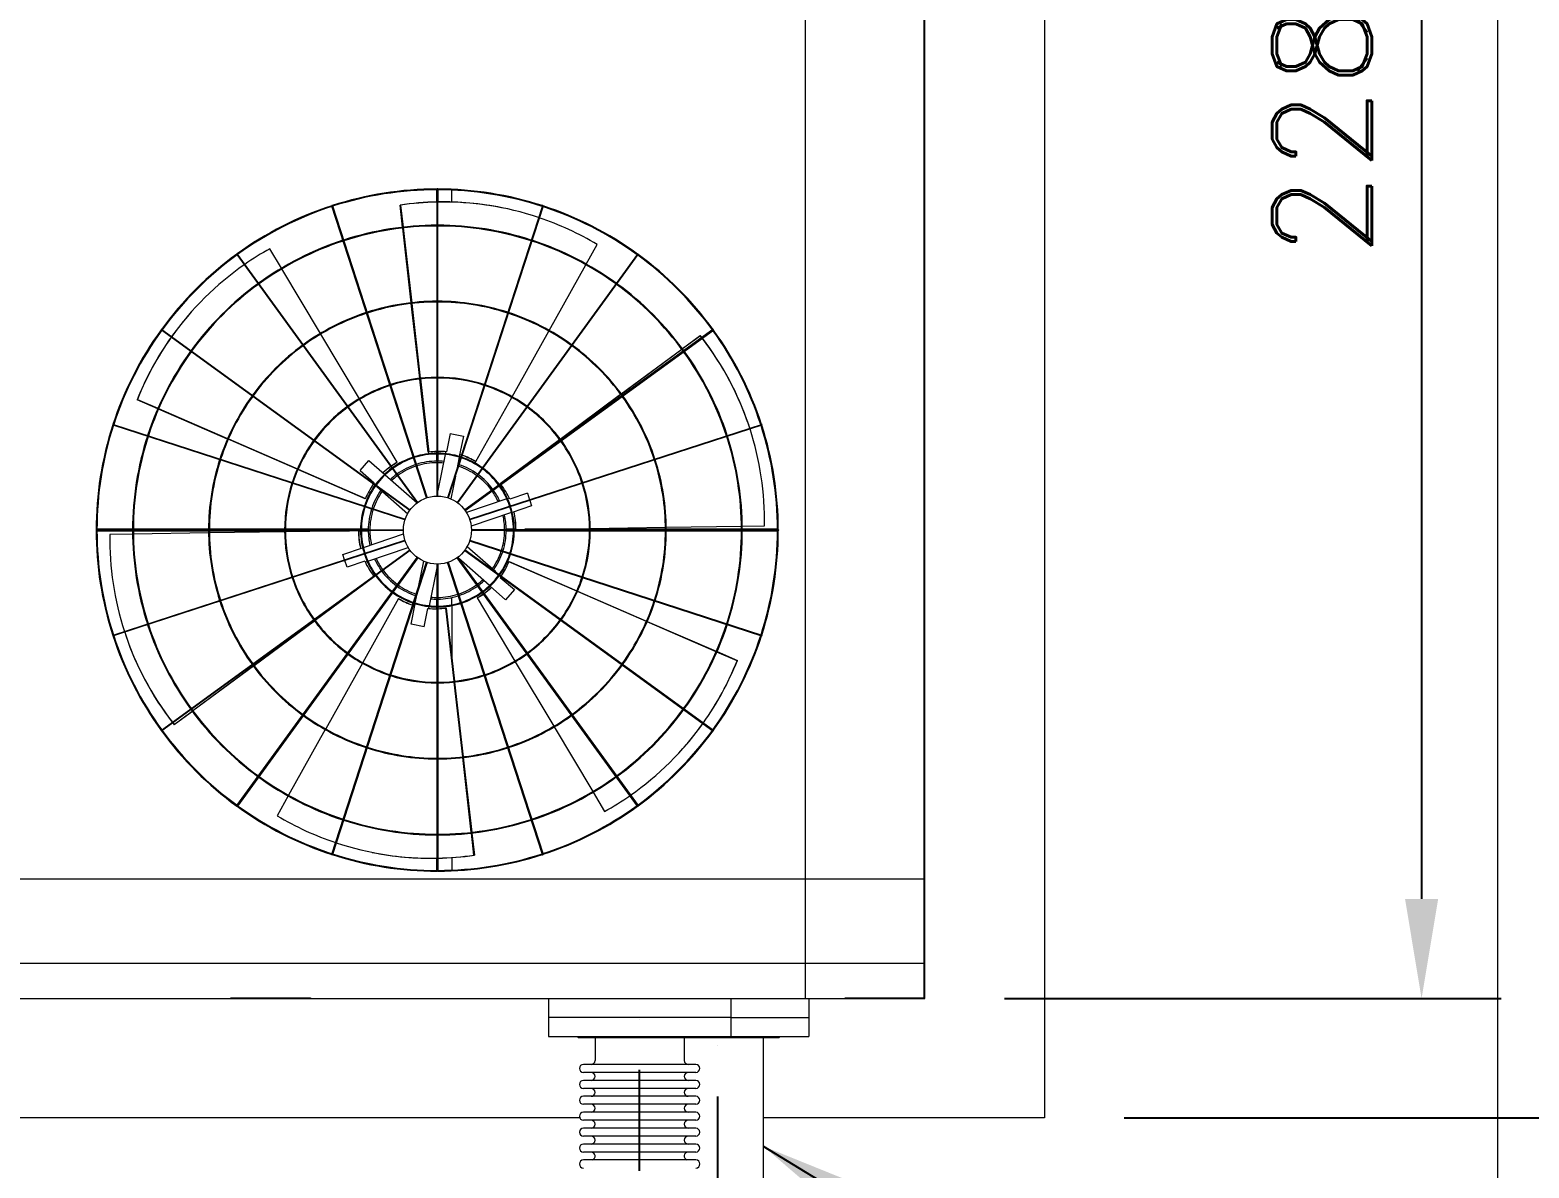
# Model space of a CAD drawing. Header units: millimetres. Extents: x -312439 to 477422, y -331570 to 212570.
# Drawn here: x 350536 to 352418, y 205573 to 207002 of the extents above; entities that cross this region are included whole.
import ezdxf

# ---------------------------------------------------------------- set-up
doc = ezdxf.new("R2010")
doc.units = ezdxf.units.MM
doc.linetypes.add('DASHDOT', pattern=[25.4, 12.7, -6.35, 0, -6.35])
doc.layers.add("MS-110TR'S", color=3, linetype='Continuous', lineweight=5)
doc.layers.add('TEXTO FORMATO', color=4, linetype='Continuous')
doc.styles.add('ROMAND', font='ROMAND.SHX')
doc.dimstyles.new('1-50 (MILIMETRO)', dxfattribs={"dimscale": 0, "dimtxt": 125, "dimasz": 125, "dimexe": 100, "dimexo": 100, "dimgap": 50, "dimtad": 0, "dimdec": 0, "dimzin": 0, "dimdsep": 46, "dimtxsty": 'ROMAND', "dimcen": -390, "dimclrd": 1, "dimclre": 1, "dimclrt": 3, "dimadec": 0, "dimazin": 0, "dimtfac": 1, "dimtdec": 0, "dimtix": 1, "dimtmove": 2, "dimatfit": 2, "dimfxl": 1, "dimtvp": 1, "dimtolj": 1, "dimtzin": 0, "dimarcsym": 0})

# ---------------------------------------------------------------- blocks, each defined once
blk = doc.blocks.new('*D9')
at = {"color": 1, "lineweight": -2, "transparency": 16777216}
for p, q in [((351909.8, 208222.2), (353135.2, 208222.2)), ((353035.2, 208097.2), (353035.2, 205761.2)), ((351909.8, 205636.2), (353135.2, 205636.2))]:
    blk.add_line(p, q, dxfattribs=at)
at = {"color": 1, "transparency": 16777216}
for points in [[(353014.4, 208097.2), (353056, 208097.2), (353035.2, 208222.2)], [(353014.4, 205761.2), (353056, 205761.2), (353035.2, 205636.2)]]:
    blk.add_solid(points, dxfattribs=at)
at = {"layer": 'Defpoints', "color": 0, "transparency": 16777216}
for p in [(351809.8, 208222.2), (351809.8, 205636.2), (353035.2, 205636.2)]:
    blk.add_point(p, dxfattribs=at)
at = {"color": 3, "transparency": 16777216, "insert": (352910.2, 206929.2), "char_height": 125, "attachment_point": 5, "rotation": 90, "style": 'ROMAND'}
blk.add_mtext('\\A1;2586', dxfattribs=at)
blk = doc.blocks.new('*D10')
at = {"color": 1, "lineweight": -2, "transparency": 16777216}
for p, q in [((351759.8, 208072.2), (352383.3, 208072.2)), ((352283.3, 207947.2), (352283.3, 205911.2)), ((351759.8, 205786.2), (352383.3, 205786.2))]:
    blk.add_line(p, q, dxfattribs=at)
at = {"color": 1, "transparency": 16777216}
for points in [[(352262.5, 207947.2), (352304.1, 207947.2), (352283.3, 208072.2)], [(352262.5, 205911.2), (352304.1, 205911.2), (352283.3, 205786.2)]]:
    blk.add_solid(points, dxfattribs=at)
at = {"layer": 'Defpoints', "color": 0, "transparency": 16777216}
for p in [(351659.8, 208072.2), (351659.8, 205786.2), (352283.3, 205786.2)]:
    blk.add_point(p, dxfattribs=at)
at = {"color": 3, "transparency": 16777216, "insert": (352158.3, 206929.2), "char_height": 125, "attachment_point": 5, "rotation": 90, "style": 'ROMAND'}
blk.add_mtext('\\A1;2286', dxfattribs=at)

msp = doc.modelspace()

# ---------------------------------------------------------------- linework, layer by layer
at = {"color": 1, "linetype": 'Continuous', "lineweight": 0}
msp.add_line((352378.512, 209494.437, 0), (352378.512, 200628.55, 0), dxfattribs=at)
at = {"color": 7, "linetype": 'Continuous', "lineweight": 0}
for p, q in [((351809.752, 208222.197, 0), (351809.752, 205636.197, 0)), ((351226.744, 205636.197, 0), (346755.533, 205636.197, 0)), ((351809.752, 205636.197, 0), (351456.902, 205636.197, 0))]:
    msp.add_line(p, q, dxfattribs=at)
at = {"color": 6, "linetype": 'DASHDOT', "ltscale": 10}
for p, q in [((351301.752, 205315.547, 0), (351301.752, 205786.197, 0)), ((351399.752, 205536.197, 0), (351399.752, 205738.597, 0))]:
    msp.add_line(p, q, dxfattribs=at)
at = {"color": 5, "linetype": 'Continuous', "lineweight": 0}
for p, q in [((351456.902, 205736.689, 0), (351456.902, 205460.797, 0)), ((351372.258, 205693.374, 0), (351231.245, 205693.374, 0)), ((351372.258, 205683.374, 0), (351231.245, 205683.374, 0)), ((351372.258, 205673.374, 0), (351231.245, 205673.374, 0)), ((351372.258, 205663.374, 0), (351231.245, 205663.374, 0)), ((351372.258, 205653.374, 0), (351231.245, 205653.374, 0)), ((351372.258, 205643.374, 0), (351231.245, 205643.374, 0)), ((351372.258, 205633.374, 0), (351231.245, 205633.374, 0)), ((351372.258, 205623.374, 0), (351231.245, 205623.374, 0)), ((351372.258, 205613.374, 0), (351231.245, 205613.374, 0)), ((351372.258, 205603.374, 0), (351231.245, 205603.374, 0)), ((351372.258, 205593.374, 0), (351231.245, 205593.374, 0)), ((351372.258, 205583.613, 0), (351231.245, 205583.613, 0))]:
    msp.add_line(p, q, dxfattribs=at)
for centre, radius, start, end in [((351231.245, 205698.374, 0), 5, 90, 270), ((351240.752, 205688.374, 0), 5, 270, 90), ((351362.752, 205688.374, 0), 5, 90, 270), ((351372.258, 205698.374, 0), 5, 270, 90), ((351231.245, 205678.374, 0), 5, 90, 270), ((351240.752, 205668.374, 0), 5, 270, 90), ((351362.752, 205668.374, 0), 5, 90, 270), ((351372.258, 205678.374, 0), 5, 270, 90), ((351231.245, 205658.374, 0), 5, 90, 270), ((351240.752, 205648.374, 0), 5, 270, 90), ((351362.752, 205648.374, 0), 5, 90, 270), ((351372.258, 205658.374, 0), 5, 270, 90), ((351231.245, 205638.374, 0), 5, 90, 270), ((351240.752, 205628.374, 0), 5, 270, 90), ((351362.752, 205628.374, 0), 5, 90, 270), ((351372.258, 205638.374, 0), 5, 270, 90), ((351231.245, 205618.374, 0), 5, 90, 270), ((351240.752, 205608.374, 0), 5, 270, 90), ((351362.752, 205608.374, 0), 5, 90, 270), ((351372.258, 205618.374, 0), 5, 270, 90), ((351231.245, 205598.374, 0), 5, 90, 270), ((351372.258, 205598.374, 0), 5, 270, 90), ((351231.245, 205578.494, 0), 5.119, 90, 270), ((351240.877, 205588.374, 0), 5.002, 287.829397, 88.562061), ((351362.626, 205588.374, 0), 5.002, 91.437939, 252.170603), ((351372.258, 205578.494, 0), 5.119, 270, 90)]:
    msp.add_arc(centre, radius, start, end, dxfattribs=at)
at = {"layer": "MS-110TR'S", "color": 3, "linetype": 'Continuous', "lineweight": 0}
for p, q in [((351509.752, 205786.197, 0), (351509.752, 208071.197, 0)), ((351658.752, 205786.197, 0), (351658.752, 208072.197, 0)), ((351659.752, 205786.197, 0), (351659.752, 208072.197, 0)), ((351046.655, 206801.274, 0), (351046.655, 206785.997, 0)), ((351047.405, 206416.773, 0), (351047.405, 206802.025, 0)), ((351048.405, 206416.773, 0), (351048.405, 206802.025, 0)), ((351048.655, 206786.035, 0), (351048.655, 206801.274, 0)), ((351066.025, 206785.926, 0), (351066.025, 206800.88, 0)), ((351034.248, 206414.531, 0), (350915.199, 206780.927, 0)), ((350916.15, 206781.236, 0), (351035.199, 206414.84, 0)), ((351000.976, 206782.212, 0), (351001.57, 206782.093, 0)), ((351004.168, 206754.308, 0), (351000.976, 206782.212, 0)), ((351001.57, 206782.093, 0), (351004.741, 206754.373, 0)), ((351179.661, 206781.236, 0), (351060.611, 206414.84, 0)), ((351180.612, 206780.927, 0), (351061.562, 206414.531, 0)), ((351129.307, 206778.662, 0), (351128.713, 206778.781, 0)), ((351015.009, 206659.529, 0), (351004.281, 206753.314, 0)), ((351004.854, 206753.38, 0), (351015.582, 206659.595, 0)), ((350852.139, 206702.954, 0), (350837.602, 206727.319, 0)), ((351234.8, 206708.076, 0), (351248.51, 206732.629, 0)), ((350795.983, 206720.008, 0), (351022.428, 206408.333, 0)), ((351023.237, 206408.92, 0), (350796.792, 206720.596, 0)), ((351299.019, 206720.596, 0), (351072.573, 206408.92, 0)), ((351073.382, 206408.333, 0), (351299.828, 206720.008, 0)), ((351188.29, 206624.785, 0), (351234.312, 206707.203, 0)), ((350901.016, 206621.03, 0), (350852.651, 206702.095, 0)), ((351025.85, 206564.751, 0), (351015.122, 206658.536, 0)), ((351015.695, 206658.601, 0), (351026.423, 206564.816, 0)), ((350738.135, 206647.102, 0), (350737.735, 206646.647, 0)), ((351013.102, 206398.785, 0), (350701.427, 206625.231, 0)), ((350702.015, 206626.04, 0), (351013.69, 206399.594, 0)), ((350949.893, 206539.105, 0), (350901.528, 206620.171, 0)), ((351393.796, 206626.04, 0), (351082.121, 206399.594, 0)), ((351082.709, 206398.785, 0), (351394.384, 206625.231, 0)), ((351141.78, 206541.494, 0), (351187.802, 206623.912, 0)), ((351355.351, 206602.011, 0), (351377.736, 206618.59, 0)), ((351377.93, 206618.016, 0), (351355.694, 206601.547, 0)), ((351377.736, 206618.59, 0), (351377.93, 206618.016, 0)), ((351278.691, 206545.233, 0), (351354.547, 206601.415, 0)), ((351354.89, 206600.952, 0), (351279.034, 206544.769, 0)), ((351036.454, 206472.045, 0), (351025.964, 206563.757, 0)), ((351026.537, 206563.823, 0), (351037.048, 206471.926, 0)), ((350670.895, 206537.739, 0), (350671.295, 206538.194, 0)), ((350696.841, 206526.471, 0), (350670.895, 206537.739, 0)), ((350671.295, 206538.194, 0), (350697.071, 206527, 0)), ((350997.554, 206459.218, 0), (350950.405, 206538.247, 0)), ((351096.305, 206460.056, 0), (351141.292, 206540.621, 0)), ((351202.03, 206488.454, 0), (351277.887, 206544.637, 0)), ((351278.23, 206544.174, 0), (351202.373, 206487.991, 0)), ((350784.342, 206488.47, 0), (350697.758, 206526.073, 0)), ((350697.988, 206526.602, 0), (350784.572, 206488.999, 0)), ((351007.183, 206386.823, 0), (350640.786, 206505.872, 0)), ((350641.095, 206506.823, 0), (351007.492, 206387.774, 0)), ((351088.319, 206387.774, 0), (351454.715, 206506.823, 0)), ((351455.024, 206505.872, 0), (351088.628, 206386.823, 0)), ((351438.828, 206505.677, 0), (351438.634, 206506.252, 0)), ((350871.843, 206450.47, 0), (350785.259, 206488.072, 0)), ((350785.489, 206488.601, 0), (350872.074, 206450.999, 0)), ((351063.998, 206495.321, 0), (351059.399, 206472.366, 0)), ((351063.998, 206495.321, 0), (351080.477, 206492.02, 0)), ((351080.477, 206492.02, 0), (351075.391, 206466.629, 0)), ((351126.863, 206432.782, 0), (351201.227, 206487.859, 0)), ((351201.57, 206487.396, 0), (351129.492, 206434.011, 0)), ((350950.861, 206448.872, 0), (350961.959, 206461.493, 0)), ((350961.959, 206461.493, 0), (350981.589, 206444.231, 0)), ((351036.454, 206472.045, 0), (351037.048, 206471.926, 0)), ((351046.655, 206472.794, 0), (351046.655, 206470.617, 0)), ((351046.655, 206469.617, 0), (351046.655, 206460.69, 0)), ((351046.655, 206460.69, 0), (351047.405, 206460.69, 0)), ((351057.485, 206469.144, 0), (351048.405, 206423.814, 0)), ((351048.405, 206460.69, 0), (351048.655, 206460.69, 0)), ((351048.655, 206470.623, 0), (351048.655, 206472.846, 0)), ((351048.655, 206460.69, 0), (351048.655, 206469.623, 0)), ((351058.155, 206472.487, 0), (351057.683, 206470.129, 0)), ((351075.194, 206465.644, 0), (351072.099, 206450.197, 0)), ((351095.711, 206460.175, 0), (351096.305, 206460.056, 0)), ((350957.247, 206413.38, 0), (350872.761, 206450.072, 0)), ((350872.991, 206450.6, 0), (350957.647, 206413.835, 0)), ((350950.861, 206448.872, 0), (350968.442, 206433.412, 0)), ((350982.343, 206443.568, 0), (351022.42, 206408.326, 0)), ((350997.154, 206458.763, 0), (350997.554, 206459.218, 0)), ((351070.409, 206441.759, 0), (351064.714, 206413.325, 0)), ((350971.861, 206428.748, 0), (351010.554, 206394.724, 0)), ((351126.863, 206432.782, 0), (351127.047, 206432.235, 0)), ((350957.247, 206413.38, 0), (350957.647, 206413.835, 0)), ((351047.405, 206418.822, 0), (351046.994, 206416.766, 0)), ((351135.059, 206413.183, 0), (351084.472, 206396.087, 0)), ((351138.096, 206414.209, 0), (351136.011, 206413.504, 0)), ((351160.792, 206420.566, 0), (351138.613, 206413.071, 0)), ((351166.173, 206404.644, 0), (351141.804, 206396.409, 0)), ((351160.792, 206420.566, 0), (351163.607, 206412.237, 0)), ((351163.928, 206411.289, 0), (351166.173, 206404.644, 0)), ((351140.853, 206396.087, 0), (351090.284, 206378.997, 0)), ((350619.998, 206374.617, 0), (351005.249, 206374.617, 0)), ((351005.249, 206373.617, 0), (350619.998, 206373.617, 0)), ((350665.208, 206375.117, 0), (350620.499, 206375.117, 0)), ((350620.499, 206373.117, 0), (350665.208, 206373.117, 0)), ((350665.238, 206369.215, 0), (350636.747, 206368.807, 0)), ((350760.605, 206375.117, 0), (350666.208, 206375.117, 0)), ((350666.208, 206373.117, 0), (350760.605, 206373.117, 0)), ((350760.625, 206370.582, 0), (350666.238, 206369.229, 0)), ((350856.003, 206375.117, 0), (350761.605, 206375.117, 0)), ((350761.605, 206373.117, 0), (350856.003, 206373.117, 0)), ((350856.013, 206371.948, 0), (350761.625, 206370.596, 0)), ((350951.402, 206375.117, 0), (350857.003, 206375.117, 0)), ((350857.003, 206373.117, 0), (350937.597, 206373.117, 0)), ((350948.905, 206373.279, 0), (350857.012, 206371.963, 0)), ((350949.099, 206372.705, 0), (350948.905, 206373.279, 0)), ((350948.96, 206373.117, 0), (350951.402, 206373.117, 0)), ((350961.083, 206375.117, 0), (350952.402, 206375.117, 0)), ((350952.402, 206373.117, 0), (350961.083, 206373.117, 0)), ((350954.921, 206352.304, 0), (351005.508, 206369.4, 0)), ((350961.083, 206374.617, 0), (350961.083, 206375.117, 0)), ((350961.083, 206373.117, 0), (350961.083, 206373.617, 0)), ((351475.813, 206374.617, 0), (351090.561, 206374.617, 0)), ((351475.813, 206373.617, 0), (351090.561, 206373.617, 0)), ((351143.409, 206375.117, 0), (351134.228, 206375.117, 0)), ((351134.228, 206375.117, 0), (351134.228, 206374.617, 0)), ((351134.228, 206373.617, 0), (351134.228, 206373.117, 0)), ((351134.228, 206373.117, 0), (351143.409, 206373.117, 0)), ((351146.351, 206375.117, 0), (351144.409, 206375.117, 0)), ((351144.409, 206373.117, 0), (351238.808, 206373.117, 0)), ((351146.212, 206375.529, 0), (351146.406, 206374.955, 0)), ((351146.406, 206374.955, 0), (351238.798, 206376.279, 0)), ((351238.808, 206375.117, 0), (351157.713, 206375.117, 0)), ((351239.798, 206376.293, 0), (351334.185, 206377.646, 0)), ((351334.205, 206375.117, 0), (351239.808, 206375.117, 0)), ((351239.808, 206373.117, 0), (351334.205, 206373.117, 0)), ((351335.185, 206377.66, 0), (351429.572, 206379.012, 0)), ((351429.602, 206375.117, 0), (351335.205, 206375.117, 0)), ((351335.205, 206373.117, 0), (351429.602, 206373.117, 0)), ((351430.572, 206379.027, 0), (351458.563, 206379.428, 0)), ((351474.812, 206375.117, 0), (351430.602, 206375.117, 0)), ((351430.602, 206373.117, 0), (351474.812, 206373.117, 0)), ((350640.786, 206242.362, 0), (351007.183, 206361.411, 0)), ((351007.492, 206360.46, 0), (350671.925, 206251.428, 0)), ((350701.427, 206123.004, 0), (351013.102, 206349.449, 0)), ((351013.69, 206348.64, 0), (350702.015, 206122.195, 0)), ((350929.137, 206343.59, 0), (350953.97, 206351.982, 0)), ((350960.686, 206335.198, 0), (351011.255, 206352.288, 0)), ((351082.121, 206348.64, 0), (351393.796, 206122.195, 0)), ((351082.709, 206349.449, 0), (351394.384, 206123.004, 0)), ((351121.072, 206321.576, 0), (351085.092, 206353.215, 0)), ((351088.319, 206360.46, 0), (351454.715, 206241.411, 0)), ((351088.628, 206361.411, 0), (351455.024, 206242.362, 0)), ((350795.983, 206028.226, 0), (351022.428, 206339.902, 0)), ((351023.237, 206339.314, 0), (350796.792, 206027.639, 0)), ((350915.199, 205967.307, 0), (351034.248, 206333.704, 0)), ((351035.199, 206333.394, 0), (350916.15, 205966.998, 0)), ((350931.433, 206336.799, 0), (350929.137, 206343.59, 0)), ((350934.518, 206327.668, 0), (350931.753, 206335.851, 0)), ((350956.697, 206335.164, 0), (350934.518, 206327.668, 0)), ((350957.214, 206334.025, 0), (350959.735, 206334.877, 0)), ((351024.098, 206302.463, 0), (351030.637, 206335.11, 0)), ((351047.405, 205946.209, 0), (351047.405, 206331.461, 0)), ((351048.405, 206331.461, 0), (351048.405, 205946.209, 0)), ((351179.661, 205966.998, 0), (351060.611, 206333.394, 0)), ((351061.562, 206333.704, 0), (351180.612, 205967.307, 0)), ((351299.019, 206027.639, 0), (351072.573, 206339.314, 0)), ((351073.382, 206339.902, 0), (351299.828, 206028.226, 0)), ((351113.226, 206304.439, 0), (351074.24, 206338.721, 0)), ((351138.064, 206334.854, 0), (351137.664, 206334.399, 0)), ((351222.74, 206297.451, 0), (351137.664, 206334.399, 0)), ((351138.064, 206334.854, 0), (351222.971, 206297.98, 0)), ((350968.448, 206315.453, 0), (350894.407, 206260.614, 0)), ((350968.448, 206315.453, 0), (350968.362, 206315.707, 0)), ((351037.836, 206279.141, 0), (351047.405, 206326.916, 0)), ((351126.869, 206314.822, 0), (351144.45, 206299.362, 0)), ((350894.064, 206261.078, 0), (350940.062, 206295.146, 0)), ((351020.146, 206282.732, 0), (351022.408, 206294.025, 0)), ((351133.352, 206286.741, 0), (351113.98, 206303.775, 0)), ((351144.45, 206299.362, 0), (351133.352, 206286.741, 0)), ((351310.242, 206259.451, 0), (351223.657, 206297.053, 0)), ((351223.888, 206297.582, 0), (351310.472, 206259.979, 0)), ((350999.006, 206288.178, 0), (350954.138, 206207.827, 0)), ((350999.6, 206288.059, 0), (350999.006, 206288.178, 0)), ((351014.834, 206256.214, 0), (351019.948, 206281.747, 0)), ((351031.313, 206252.913, 0), (351035.911, 206275.869, 0)), ((351037.156, 206275.747, 0), (351037.638, 206278.156, 0)), ((351047.405, 206287.545, 0), (351046.655, 206287.545, 0)), ((351046.655, 206287.545, 0), (351046.655, 206278.617, 0)), ((351046.655, 206277.617, 0), (351046.655, 206275.388, 0)), ((351048.655, 206287.545, 0), (351048.405, 206287.545, 0)), ((351048.655, 206278.612, 0), (351048.655, 206287.545, 0)), ((351048.655, 206275.44, 0), (351048.655, 206277.612, 0)), ((351068.78, 206184.357, 0), (351058.263, 206276.308, 0)), ((351058.857, 206276.189, 0), (351058.263, 206276.308, 0)), ((351058.857, 206276.189, 0), (351069.354, 206184.421, 0)), ((351066.025, 206280.343, 0), (351066.025, 206289.51, 0)), ((351066.025, 206279.325, 0), (351066.025, 206213.523, 0)), ((351098.156, 206289.471, 0), (351097.756, 206289.016, 0)), ((351097.756, 206289.016, 0), (351145.036, 206209.769, 0)), ((350817.404, 206204.3, 0), (350893.261, 206260.483, 0)), ((350893.603, 206260.019, 0), (350817.747, 206203.836, 0)), ((351031.313, 206252.913, 0), (351014.834, 206256.214, 0)), ((351397.743, 206221.45, 0), (351311.159, 206259.052, 0)), ((351311.389, 206259.581, 0), (351397.973, 206221.979, 0)), ((350671.925, 206251.428, 0), (350641.095, 206241.411, 0)), ((350656.483, 206242.557, 0), (350656.677, 206241.983, 0)), ((351424.016, 206210.04, 0), (351398.66, 206221.052, 0)), ((351398.891, 206221.581, 0), (351424.416, 206210.495, 0)), ((350740.744, 206147.522, 0), (350816.6, 206203.705, 0)), ((350816.943, 206203.241, 0), (350741.086, 206147.058, 0)), ((350953.65, 206206.954, 0), (350907.628, 206124.536, 0)), ((351145.548, 206208.91, 0), (351193.913, 206127.844, 0)), ((351424.416, 206210.495, 0), (351424.016, 206210.04, 0)), ((351079.622, 206089.578, 0), (351068.894, 206183.363, 0)), ((351069.467, 206183.427, 0), (351080.195, 206089.642, 0)), ((350717.38, 206130.218, 0), (350739.94, 206146.927, 0)), ((350740.283, 206146.463, 0), (350717.574, 206129.644, 0)), ((350717.574, 206129.644, 0), (350717.38, 206130.218, 0)), ((350907.14, 206123.663, 0), (350861.118, 206041.245, 0)), ((351194.426, 206126.985, 0), (351242.79, 206045.92, 0)), ((351090.463, 205994.799, 0), (351079.735, 206088.584, 0)), ((351080.308, 206088.649, 0), (351091.036, 205994.863, 0)), ((351357.176, 206101.132, 0), (351357.576, 206101.587, 0)), ((350860.63, 206040.372, 0), (350846.8, 206015.605, 0)), ((351243.303, 206045.061, 0), (351257.708, 206020.916, 0)), ((351093.741, 205966.141, 0), (351090.576, 205993.805, 0)), ((351091.15, 205993.87, 0), (351094.335, 205966.022, 0)), ((350966.004, 205969.572, 0), (350966.598, 205969.453, 0)), ((351046.655, 205962.199, 0), (351046.655, 205946.961, 0)), ((351048.655, 205946.961, 0), (351048.655, 205962.238, 0)), ((351066.025, 205963.021, 0), (351066.025, 205947.354, 0)), ((351094.335, 205966.022, 0), (351093.741, 205966.141, 0)), ((346958.383, 205936.197, 0), (351658.752, 205936.197, 0)), ((351658.752, 205886.197, 0), (351659.752, 205886.197, 0)), ((351658.752, 205830.197, 0), (346959.383, 205830.197, 0)), ((342257.014, 205786.197, 0), (351659.752, 205786.197, 0)), ((350788.778, 205787.197, 0), (350888.778, 205787.197, 0)), ((350788.778, 205786.197, 0), (350788.778, 205787.197, 0)), ((350888.778, 205787.197, 0), (350888.778, 205786.197, 0)), ((351187.252, 205786.197, 0), (351187.252, 205738.597, 0)), ((351416.252, 205786.197, 0), (351416.252, 205738.597, 0)), ((351514.252, 205785.889, 0), (351416.252, 205785.889, 0)), ((351514.252, 205785.889, 0), (351514.252, 205738.289, 0)), ((351559.752, 205786.197, 0), (351559.752, 205787.197, 0)), ((351559.752, 205787.197, 0), (351658.752, 205787.197, 0)), ((351416.252, 205762.397, 0), (351187.252, 205762.397, 0)), ((351514.252, 205762.089, 0), (351416.252, 205762.089, 0)), ((351187.252, 205738.597, 0), (351416.252, 205738.597, 0)), ((351224.852, 205736.997, 0), (351223.252, 205738.597, 0)), ((351378.652, 205736.997, 0), (351224.852, 205736.997, 0)), ((351476.652, 205736.689, 0), (351357.752, 205736.689, 0)), ((351378.652, 205736.997, 0), (351380.252, 205738.597, 0)), ((351379.943, 205738.289, 0), (351514.252, 205738.289, 0)), ((351476.652, 205736.689, 0), (351478.252, 205738.289, 0))]:
    msp.add_line(p, q, dxfattribs=at)
at = {"layer": "MS-110TR'S", "color": 5, "linetype": 'Continuous', "lineweight": 0}
for p, q in [((351245.752, 205736.997, 0), (351245.752, 205708.374, 0)), ((351357.752, 205736.997, 0), (351357.752, 205708.374, 0)), ((351372.258, 205703.374, 0), (351231.245, 205703.374, 0))]:
    msp.add_line(p, q, dxfattribs=at)
at = {"layer": "MS-110TR'S", "color": 3, "linetype": 'Continuous', "lineweight": 0}
msp.add_circle((351047.905, 206374.117, 0), 42.659, dxfattribs=at)
for centre, radius, start, end in [((351047.655, 206374.117, 0), 428.158, 90.024494, 107.917544), ((351047.655, 206374.117, 0), 427.158, 90.033533, 107.901042), ((351047.905, 206802.025, 0), 0.5, 0, 180), ((351047.655, 206374.117, 0), 428.158, 72.030975, 89.908558), ((351047.655, 206374.117, 0), 427.158, 72.035174, 89.899401), ((351047.655, 206374.117, 0), 428.158, 108.018773, 125.932197), ((351047.655, 206374.117, 0), 427.158, 108.035174, 125.905805), ((350915.675, 206781.082, 0), 0.5, 18, 198), ((351180.136, 206781.082, 0), 0.5, 342, 162), ((351047.655, 206374.117, 0), 427.158, 54.039937, 71.901042), ((351047.655, 206374.117, 0), 428.158, 54.03841, 71.905364), ((351047.905, 206374.117, 0), 382.698, 90.074858, 107.925142), ((351047.905, 206374.117, 0), 381.698, 90.075054, 107.924946), ((351047.905, 206374.117, 0), 382.698, 72.074858, 89.925142), ((351047.905, 206374.117, 0), 381.698, 72.075054, 89.924946), ((351047.905, 206374.117, 0), 382.698, 108.074858, 125.925142), ((351047.905, 206374.117, 0), 381.698, 108.075054, 125.924946), ((351047.905, 206374.117, 0), 381.698, 54.075054, 71.924946), ((351047.905, 206374.117, 0), 382.698, 54.074858, 71.925142), ((351047.655, 206374.117, 0), 428.158, 126.013622, 143.951759), ((351047.655, 206374.117, 0), 427.158, 126.039937, 143.913223), ((350796.387, 206720.302, 0), 0.5, 36, 216), ((351299.423, 206720.302, 0), 0.5, 324, 144), ((351047.655, 206374.117, 0), 427.158, 36.047356, 53.905805), ((351047.655, 206374.117, 0), 428.158, 36.046941, 53.907446), ((351047.905, 206374.117, 0), 382.698, 126.074858, 143.925142), ((351047.905, 206374.117, 0), 381.698, 126.075054, 143.924946), ((351047.905, 206374.117, 0), 381.698, 36.075054, 53.924946), ((351047.905, 206374.117, 0), 382.698, 36.074858, 53.925142), ((351047.905, 206374.117, 0), 287.302, 90.099714, 107.900286), ((351047.905, 206374.117, 0), 286.302, 90.100062, 107.899938), ((351047.905, 206374.117, 0), 287.302, 72.099714, 89.900286), ((351047.905, 206374.117, 0), 286.302, 72.100062, 89.899938), ((351047.905, 206374.117, 0), 287.302, 108.099714, 125.900286), ((351047.905, 206374.117, 0), 286.302, 108.100062, 125.899938), ((351047.905, 206374.117, 0), 286.302, 54.100062, 71.899938), ((351047.905, 206374.117, 0), 287.302, 54.099714, 71.900286), ((351047.655, 206374.117, 0), 428.158, 144.008871, 161.974926), ((351047.655, 206374.117, 0), 427.158, 144.047356, 161.922571), ((350701.721, 206625.635, 0), 0.5, 54, 234), ((351047.655, 206374.117, 0), 427.158, 18.056704, 35.913223), ((351394.09, 206625.635, 0), 0.5, 306, 126), ((351047.655, 206374.117, 0), 428.158, 18.056552, 35.913726), ((351047.905, 206374.117, 0), 382.698, 144.074858, 161.925142), ((351047.905, 206374.117, 0), 381.698, 144.075054, 161.924946), ((351047.905, 206374.117, 0), 287.302, 126.099714, 143.900286), ((351047.905, 206374.117, 0), 286.302, 126.100062, 143.899938), ((351047.905, 206374.117, 0), 286.302, 36.100062, 53.899938), ((351047.905, 206374.117, 0), 287.302, 36.099714, 53.900286), ((351047.905, 206374.117, 0), 381.698, 18.075054, 35.924946), ((351047.905, 206374.117, 0), 382.698, 18.074858, 35.925142), ((351047.905, 206374.117, 0), 191.905, 108.149282, 125.850718), ((351047.905, 206374.117, 0), 190.905, 108.150064, 125.849936), ((351047.905, 206374.117, 0), 191.905, 90.149282, 107.850718), ((351047.905, 206374.117, 0), 190.905, 90.150064, 107.849936), ((351047.905, 206374.117, 0), 191.905, 72.149282, 89.850718), ((351047.905, 206374.117, 0), 190.905, 72.150064, 89.849936), ((351047.905, 206374.117, 0), 190.905, 54.150064, 71.849936), ((351047.905, 206374.117, 0), 191.905, 54.149282, 71.850718), ((351047.905, 206374.117, 0), 287.302, 144.099714, 161.900286), ((351047.905, 206374.117, 0), 286.302, 144.100062, 161.899938), ((351047.905, 206374.117, 0), 286.302, 18.100062, 35.899938), ((351047.905, 206374.117, 0), 287.302, 18.099714, 35.900286), ((351047.905, 206374.117, 0), 191.905, 126.149282, 143.850718), ((351047.905, 206374.117, 0), 190.905, 126.150064, 143.849936), ((351047.905, 206374.117, 0), 190.905, 36.150064, 53.849936), ((351047.905, 206374.117, 0), 191.905, 36.149282, 53.850718), ((351047.655, 206374.117, 0), 428.158, 162.004374, 197.995626), ((351047.655, 206374.117, 0), 427.158, 162.056704, 179.932934), ((350640.941, 206506.348, 0), 0.5, 72, 252), ((351047.655, 206374.117, 0), 427.158, 0.067066, 17.922571), ((351454.87, 206506.348, 0), 0.5, 288, 108), ((351047.655, 206374.117, 0), 428.158, 0.06691, 17.922771), ((351047.905, 206374.117, 0), 382.698, 162.074858, 179.925142), ((351047.905, 206374.117, 0), 381.698, 162.075054, 179.924946), ((351047.905, 206374.117, 0), 191.905, 144.149282, 161.850718), ((351047.905, 206374.117, 0), 190.905, 144.150064, 161.849936), ((351047.905, 206374.117, 0), 190.905, 18.150064, 35.849936), ((351047.905, 206374.117, 0), 191.905, 18.149282, 35.850718), ((351047.905, 206374.117, 0), 381.698, 0.075054, 17.924946), ((351047.905, 206374.117, 0), 382.698, 0.074858, 17.925142), ((351047.905, 206374.117, 0), 287.302, 162.099714, 179.900286), ((351047.905, 206374.117, 0), 286.302, 162.100062, 179.899938), ((351047.905, 206374.117, 0), 96.508, 108.296845, 125.703155), ((351047.905, 206374.117, 0), 95.508, 108.299953, 125.700047), ((351047.905, 206374.117, 0), 96.508, 90.296845, 107.703155), ((351047.905, 206374.117, 0), 95.508, 90.299953, 107.700047), ((351047.655, 206374.117, 0), 86.578, 90.165445, 107.511756), ((351047.905, 206374.117, 0), 96.508, 72.296845, 89.703155), ((351047.905, 206374.117, 0), 95.508, 72.299953, 89.700047), ((351047.655, 206374.117, 0), 86.578, 84.656808, 89.503658), ((351047.905, 206374.117, 0), 95.508, 54.299953, 71.700047), ((351047.905, 206374.117, 0), 96.508, 54.296845, 71.703155), ((351047.905, 206374.117, 0), 286.302, 0.100062, 17.899938), ((351047.905, 206374.117, 0), 287.302, 0.099714, 17.900286), ((351047.905, 206374.117, 0), 96.508, 126.296845, 143.703155), ((351047.905, 206374.117, 0), 95.508, 126.299953, 143.700047), ((351047.655, 206374.117, 0), 86.578, 126.197043, 132.689414), ((351047.655, 206374.117, 0), 84.578, 126.201702, 132.547384), ((351047.655, 206374.117, 0), 86.578, 108.173543, 125.535257), ((351047.655, 206374.117, 0), 84.578, 108.177647, 125.524267), ((351047.655, 206374.117, 0), 84.578, 90.169358, 107.500211), ((351047.655, 206374.117, 0), 84.578, 84.798838, 89.491921), ((351047.655, 206374.117, 0), 84.578, 72.177647, 72.547384), ((351047.655, 206374.117, 0), 86.578, 72.173543, 72.689414), ((351047.655, 206374.117, 0), 84.578, 54.201702, 71.500211), ((351047.655, 206374.117, 0), 86.578, 54.197043, 71.511756), ((351047.655, 206374.117, 0), 84.578, 36.23917, 53.524267), ((351047.655, 206374.117, 0), 86.578, 36.233645, 53.535257), ((351047.905, 206374.117, 0), 95.508, 36.299953, 53.700047), ((351047.905, 206374.117, 0), 96.508, 36.296845, 53.703155), ((351047.905, 206374.117, 0), 191.905, 162.149282, 179.850718), ((351047.905, 206374.117, 0), 190.905, 162.150064, 179.849936), ((351047.905, 206374.117, 0), 96.508, 144.296845, 161.703155), ((351047.905, 206374.117, 0), 95.508, 144.299953, 161.700047), ((351047.655, 206374.117, 0), 86.578, 144.656808, 161.617982), ((351047.655, 206374.117, 0), 84.578, 144.798838, 161.608948), ((351047.655, 206374.117, 0), 84.578, 24.798838, 35.561735), ((351047.655, 206374.117, 0), 86.578, 24.656808, 35.57186), ((351047.905, 206374.117, 0), 95.508, 18.299953, 35.700047), ((351047.905, 206374.117, 0), 96.508, 18.296845, 35.703155), ((351047.905, 206374.117, 0), 190.905, 0.150064, 17.849936), ((351047.905, 206374.117, 0), 191.905, 0.149282, 17.850718), ((351047.905, 206374.117, 0), 96.508, 162.296845, 179.703155), ((351047.905, 206374.117, 0), 95.508, 162.299953, 179.700047), ((351047.655, 206374.117, 0), 86.578, 162.279766, 179.669108), ((351047.655, 206374.117, 0), 84.578, 162.286382, 179.661283), ((351047.655, 206374.117, 0), 84.578, 0.338717, 12.547384), ((351047.655, 206374.117, 0), 86.578, 0.330892, 12.689414), ((351047.905, 206374.117, 0), 95.508, 0.299953, 17.700047), ((351047.905, 206374.117, 0), 96.508, 0.296845, 17.703155), ((350619.998, 206374.117, 0), 0.5, 90, 270), ((351047.655, 206374.117, 0), 427.158, 180.067066, 197.943296), ((351047.905, 206374.117, 0), 382.698, 180.074858, 197.925142), ((351047.905, 206374.117, 0), 381.698, 180.075054, 197.924946), ((351047.905, 206374.117, 0), 287.302, 180.099714, 197.900286), ((351047.905, 206374.117, 0), 286.302, 180.100062, 197.899938), ((351047.905, 206374.117, 0), 191.905, 180.149282, 197.850718), ((351047.905, 206374.117, 0), 190.905, 180.150064, 197.849936), ((351047.905, 206374.117, 0), 96.508, 180.296845, 197.703155), ((351047.905, 206374.117, 0), 95.508, 180.299953, 197.700047), ((351047.655, 206374.117, 0), 86.578, 180.330892, 192.689414), ((351047.655, 206374.117, 0), 84.578, 180.338717, 192.547384), ((351047.655, 206374.117, 0), 84.578, 342.391052, 359.661283), ((351047.655, 206374.117, 0), 86.578, 342.382018, 359.669108), ((351047.905, 206374.117, 0), 95.508, 342.299953, 359.700047), ((351047.905, 206374.117, 0), 96.508, 342.296845, 359.703155), ((351047.905, 206374.117, 0), 190.905, 342.150064, 359.849936), ((351047.905, 206374.117, 0), 191.905, 342.149282, 359.850718), ((351047.905, 206374.117, 0), 286.302, 342.100062, 359.899938), ((351047.905, 206374.117, 0), 287.302, 342.099714, 359.900286), ((351047.905, 206374.117, 0), 381.698, 342.075054, 359.924946), ((351047.905, 206374.117, 0), 382.698, 342.074858, 359.925142), ((351047.655, 206374.117, 0), 427.158, 342.077429, 359.932934), ((351047.655, 206374.117, 0), 428.158, 342.077229, 359.93309), ((351475.813, 206374.117, 0), 0.5, 270, 90), ((351047.655, 206374.117, 0), 84.578, 324.798838, 341.713618), ((351047.905, 206374.117, 0), 96.508, 198.296845, 215.703155), ((351047.905, 206374.117, 0), 95.508, 198.299953, 215.700047), ((351047.655, 206374.117, 0), 86.578, 204.656808, 215.766355), ((351047.655, 206374.117, 0), 84.578, 204.798838, 215.76083), ((351047.655, 206374.117, 0), 86.578, 324.656808, 341.720234), ((351047.905, 206374.117, 0), 95.508, 324.299953, 341.700047), ((351047.905, 206374.117, 0), 96.508, 324.296845, 341.703155), ((351047.905, 206374.117, 0), 191.905, 198.149282, 215.850718), ((351047.905, 206374.117, 0), 190.905, 198.150064, 215.849936), ((351047.905, 206374.117, 0), 96.508, 216.296845, 233.703155), ((351047.905, 206374.117, 0), 95.508, 216.299953, 233.700047), ((351047.655, 206374.117, 0), 86.578, 216.42814, 233.802957), ((351047.655, 206374.117, 0), 84.578, 216.438265, 233.798298), ((351047.655, 206374.117, 0), 84.578, 306.475733, 312.547384), ((351047.655, 206374.117, 0), 86.578, 306.464743, 312.689414), ((351047.905, 206374.117, 0), 95.508, 306.299953, 323.700047), ((351047.905, 206374.117, 0), 96.508, 306.296845, 323.703155), ((351047.905, 206374.117, 0), 190.905, 324.150064, 341.849936), ((351047.905, 206374.117, 0), 191.905, 324.149282, 341.850718), ((351047.905, 206374.117, 0), 96.508, 234.296845, 251.703155), ((351047.905, 206374.117, 0), 95.508, 234.299953, 251.700047), ((351047.655, 206374.117, 0), 86.578, 234.464743, 251.826457), ((351047.655, 206374.117, 0), 84.578, 234.475733, 251.822353), ((351047.655, 206374.117, 0), 86.578, 252.488244, 252.689414), ((351047.655, 206374.117, 0), 84.578, 252.499789, 252.547384), ((351047.655, 206374.117, 0), 84.578, 270.508079, 287.822353), ((351047.655, 206374.117, 0), 86.578, 270.496342, 287.826457), ((351047.655, 206374.117, 0), 84.578, 288.499789, 305.798298), ((351047.655, 206374.117, 0), 86.578, 288.488244, 305.802957), ((351047.905, 206374.117, 0), 95.508, 288.299953, 305.700047), ((351047.905, 206374.117, 0), 96.508, 288.296845, 305.703155), ((351047.905, 206374.117, 0), 287.302, 198.099714, 215.900286), ((351047.905, 206374.117, 0), 286.302, 198.100062, 215.899938), ((351047.905, 206374.117, 0), 96.508, 252.296845, 269.703155), ((351047.905, 206374.117, 0), 95.508, 252.299953, 269.700047), ((351047.655, 206374.117, 0), 86.578, 264.656808, 269.834555), ((351047.655, 206374.117, 0), 84.578, 264.798838, 269.830642), ((351047.905, 206374.117, 0), 95.508, 270.299953, 287.700047), ((351047.905, 206374.117, 0), 96.508, 270.296845, 287.703155), ((351047.905, 206374.117, 0), 286.302, 324.100062, 341.899938), ((351047.905, 206374.117, 0), 287.302, 324.099714, 341.900286), ((351047.905, 206374.117, 0), 382.698, 198.074858, 215.925142), ((351047.905, 206374.117, 0), 381.698, 198.075054, 215.924946), ((351047.905, 206374.117, 0), 191.905, 216.149282, 233.850718), ((351047.905, 206374.117, 0), 190.905, 216.150064, 233.849936), ((351047.905, 206374.117, 0), 190.905, 306.150064, 323.849936), ((351047.905, 206374.117, 0), 191.905, 306.149282, 323.850718), ((351047.905, 206374.117, 0), 381.698, 324.075054, 341.924946), ((351047.905, 206374.117, 0), 382.698, 324.074858, 341.925142), ((350640.941, 206241.886, 0), 0.5, 108, 288), ((351047.655, 206374.117, 0), 428.158, 198.025074, 215.991129), ((351047.655, 206374.117, 0), 427.158, 198.077429, 215.952644), ((351047.655, 206374.117, 0), 427.158, 324.086777, 341.943296), ((351047.655, 206374.117, 0), 428.158, 324.086274, 341.943448), ((351454.87, 206241.886, 0), 0.5, 252, 72), ((351047.905, 206374.117, 0), 191.905, 234.149282, 251.850718), ((351047.905, 206374.117, 0), 190.905, 234.150064, 251.849936), ((351047.905, 206374.117, 0), 190.905, 288.150064, 305.849936), ((351047.905, 206374.117, 0), 191.905, 288.149282, 305.850718), ((351047.905, 206374.117, 0), 287.302, 216.099714, 233.900286), ((351047.905, 206374.117, 0), 286.302, 216.100062, 233.899938), ((351047.905, 206374.117, 0), 286.302, 306.100062, 323.899938), ((351047.905, 206374.117, 0), 287.302, 306.099714, 323.900286), ((351047.905, 206374.117, 0), 191.905, 252.149282, 269.850718), ((351047.905, 206374.117, 0), 190.905, 252.150064, 269.849936), ((351047.905, 206374.117, 0), 190.905, 270.150064, 287.849936), ((351047.905, 206374.117, 0), 191.905, 270.149282, 287.850718), ((351047.905, 206374.117, 0), 382.698, 216.074858, 233.925142), ((351047.905, 206374.117, 0), 381.698, 216.075054, 233.924946), ((351047.905, 206374.117, 0), 287.302, 234.099714, 251.900286), ((351047.905, 206374.117, 0), 286.302, 234.100062, 251.899938), ((351047.905, 206374.117, 0), 286.302, 288.100062, 305.899938), ((351047.905, 206374.117, 0), 287.302, 288.099714, 305.900286), ((351047.905, 206374.117, 0), 381.698, 306.075054, 323.924946), ((351047.905, 206374.117, 0), 382.698, 306.074858, 323.925142), ((350701.721, 206122.599, 0), 0.5, 126, 306), ((351047.655, 206374.117, 0), 428.158, 216.048241, 233.986378), ((351047.655, 206374.117, 0), 427.158, 216.086777, 233.960063), ((351047.655, 206374.117, 0), 427.158, 306.094195, 323.952644), ((351047.655, 206374.117, 0), 428.158, 306.092554, 323.953059), ((351394.09, 206122.599, 0), 0.5, 234, 54), ((351047.905, 206374.117, 0), 287.302, 252.099714, 269.900286), ((351047.905, 206374.117, 0), 286.302, 252.100062, 269.899938), ((351047.905, 206374.117, 0), 286.302, 270.100062, 287.899938), ((351047.905, 206374.117, 0), 287.302, 270.099714, 287.900286), ((351047.905, 206374.117, 0), 381.698, 234.075054, 251.924946), ((351047.905, 206374.117, 0), 381.698, 288.075054, 305.924946), ((351047.905, 206374.117, 0), 382.698, 234.074858, 251.925142), ((351047.905, 206374.117, 0), 382.698, 288.074858, 305.925142), ((350796.387, 206027.932, 0), 0.5, 144, 324), ((351047.655, 206374.117, 0), 428.158, 234.067803, 251.981227), ((351047.655, 206374.117, 0), 427.158, 234.094195, 251.964826), ((351047.655, 206374.117, 0), 427.158, 288.098958, 305.960063), ((351047.655, 206374.117, 0), 428.158, 288.094636, 305.96159), ((351299.423, 206027.932, 0), 0.5, 216, 36), ((351047.905, 206374.117, 0), 382.698, 252.074858, 269.925142), ((351047.905, 206374.117, 0), 381.698, 252.075054, 269.924946), ((351047.905, 206374.117, 0), 381.698, 270.075054, 287.924946), ((351047.905, 206374.117, 0), 382.698, 270.074858, 287.925142), ((350915.675, 205967.153, 0), 0.5, 162, 342), ((351047.655, 206374.117, 0), 428.158, 252.082456, 269.975506), ((351047.655, 206374.117, 0), 427.158, 252.098958, 269.966467), ((351047.655, 206374.117, 0), 428.158, 270.091442, 287.969025), ((351047.655, 206374.117, 0), 427.158, 270.100599, 287.964826), ((351180.136, 205967.153, 0), 0.5, 198, 18), ((351047.905, 205946.209, 0), 0.5, 180, 0)]:
    msp.add_arc(centre, radius, start, end, dxfattribs=at)
at = {"layer": "MS-110TR'S", "color": 5, "linetype": 'Continuous', "lineweight": 0}
for centre, start, end in [((351240.752, 205708.374, 0), 270, 0), ((351362.752, 205708.374, 0), 180, 270)]:
    msp.add_arc(centre, 5, start, end, dxfattribs=at)
at = {"layer": "MS-110TR'S", "color": 3, "linetype": 'Continuous', "lineweight": 0}
for centre, major_axis, start_param, end_param in [((351047.655, 206374.117, 0), (81.057, 404.664), 0.2078073, 0.32590727), ((351048.25, 206373.998, 0), (81.057, 404.664), 0.20931516, 0.32590727), ((351048.25, 206373.998, 0), (81.057, 404.664), 6.16322366, 6.48996283), ((351047.655, 206374.117, 0), (81.057, 404.664), 0, 0.20526967), ((351048.25, 206373.998, 0), (81.057, 404.664), 5.95727804, 6.16068281), ((351048.056, 206374.572, 0), (-309.921, 272.53), 5.95727804, 6.05118317), ((351048.056, 206374.572, 0), (-309.921, 272.53), 6.05371958, 6.38060415), ((351047.655, 206374.117, 0), (-309.921, 272.53), 0, 0.09588536), ((351047.655, 206374.117, 0), (-309.921, 272.53), 0.09842683, 0.32590727), ((351048.056, 206374.572, 0), (-309.921, 272.53), 0.09996031, 0.32590727), ((351047.655, 206374.117, 0), (390.978, 132.134), 0.3172674, 0.32590727), ((351047.849, 206373.543, 0), (390.978, 132.134), 0.31873174, 0.32590727), ((351047.849, 206373.543, 0), (390.978, 132.134), 6.27347339, 6.59938579), ((351047.655, 206374.117, 0), (390.978, 132.134), 0, 0.31473615), ((351047.849, 206373.543, 0), (390.978, 132.134), 5.95727804, 6.27093083), ((351048.25, 206373.998, 0), (19.451, 97.105), 0.21610048, 0.32590727), ((351048.25, 206373.998, 0), (19.451, 97.105), 0.08898637, 0.20552527), ((351047.655, 206374.117, 0), (19.451, 97.105), 6.16380472, 6.18740867), ((351048.25, 206373.998, 0), (19.451, 97.105), 6.17017799, 6.19385728), ((351047.655, 206374.117, 0), (19.451, 97.105), 5.95727804, 6.15321616), ((351048.25, 206373.998, 0), (19.451, 97.105), 5.95727804, 6.15958939), ((351048.056, 206374.572, 0), (-74.37, 65.397), 6.06086145, 6.19385728), ((351047.655, 206374.117, 0), (-74.37, 65.397), 6.05461193, 6.18740867), ((351048.056, 206374.572, 0), (-74.37, 65.397), 5.95727804, 6.0502913), ((351047.655, 206374.117, 0), (-74.37, 65.397), 5.95727804, 6.04404185), ((351048.056, 206374.572, 0), (-74.37, 65.397), 0.10765943, 0.32590727), ((351048.056, 206374.572, 0), (-74.37, 65.397), 0.08898637, 0.09706817), ((351047.849, 206373.543, 0), (93.82, 31.707), 0.08898637, 0.31565174), ((351047.655, 206374.117, 0), (93.82, 31.707), 5.95727804, 6.18740867), ((351047.849, 206373.543, 0), (93.82, 31.707), 5.95727804, 6.19385728), ((351047.461, 206374.691, 0), (-390.978, -132.134), 5.95727804, 6.27132368), ((351047.461, 206374.691, 0), (-93.82, -31.707), 5.95727804, 6.19385728), ((351047.655, 206374.117, 0), (-93.82, -31.707), 5.95727804, 6.18740867), ((351047.461, 206374.691, 0), (-93.82, -31.707), 0.08898637, 0.31875187), ((351047.255, 206373.662, 0), (74.37, -65.397), 0.11077229, 0.32590727), ((351047.255, 206373.662, 0), (74.37, -65.397), 0.08898637, 0.10018082), ((351047.255, 206373.662, 0), (74.37, -65.397), 5.95727804, 6.05456696), ((351047.655, 206374.117, 0), (74.37, -65.397), 5.95727804, 6.04831757), ((351047.655, 206374.117, 0), (74.37, -65.397), 6.05888766, 6.18740867), ((351047.255, 206373.662, 0), (74.37, -65.397), 6.0651374, 6.19385728), ((351047.061, 206374.236, 0), (-19.451, -97.105), 5.95727804, 6.16462452), ((351047.655, 206374.117, 0), (-19.451, -97.105), 5.95727804, 6.15825136), ((351047.061, 206374.236, 0), (-19.451, -97.105), 6.17521346, 6.19385728), ((351047.655, 206374.117, 0), (-19.451, -97.105), 6.16883991, 6.18740867), ((351047.061, 206374.236, 0), (-19.451, -97.105), 0.08898637, 0.21081282), ((351047.061, 206374.236, 0), (-19.451, -97.105), 0.22138839, 0.32590727), ((351047.461, 206374.691, 0), (-390.978, -132.134), 6.27386624, 6.60012971), ((351047.655, 206374.117, 0), (-390.978, -132.134), 0, 0.31548007), ((351047.255, 206373.662, 0), (309.921, -272.53), 0.10070723, 0.32590727), ((351047.655, 206374.117, 0), (309.921, -272.53), 0.09917375, 0.32590727), ((351047.655, 206374.117, 0), (-390.978, -132.134), 0.31801132, 0.32590727), ((351047.461, 206374.691, 0), (-390.978, -132.134), 0.31947566, 0.32590727), ((351047.255, 206373.662, 0), (309.921, -272.53), 6.05474559, 6.38135106), ((351047.655, 206374.117, 0), (309.921, -272.53), 0, 0.09663228), ((351047.255, 206373.662, 0), (309.921, -272.53), 5.95727804, 6.05220917), ((351047.061, 206374.236, 0), (-81.057, -404.664), 5.95727804, 6.16189106), ((351047.061, 206374.236, 0), (-81.057, -404.664), 6.16443191, 6.49123165), ((351047.655, 206374.117, 0), (-81.057, -404.664), 0, 0.20653849), ((351047.061, 206374.236, 0), (-81.057, -404.664), 0.21058398, 0.32590727), ((351047.655, 206374.117, 0), (-81.057, -404.664), 0.20907612, 0.32590727)]:
    msp.add_ellipse(centre, major_axis=major_axis, ratio=0.95299045, start_param=start_param, end_param=end_param, dxfattribs=at)

# ---------------------------------------------------------------- dimensions: what is measured, and where the dimension line sits
for base, p1, p2, picture, middle in [((353035.202, 205636.197, 0), (351809.752, 208222.197, 0), (351809.752, 205636.197, 0), '*D9', (352910.202, 206929.197, 0)), ((352283.297, 205786.197, 0), (351659.752, 208072.197, 0), (351659.752, 205786.197, 0), '*D10', (352158.297, 206929.197, 0))]:
    dim = msp.add_linear_dim(base=base, p1=p1, p2=p2, angle=90, dimstyle='1-50 (MILIMETRO)', override={"dimscale": 1})
    dim.commit()
    dim.dimension.update_dxf_attribs({"geometry": picture, "text_midpoint": middle})

# ---------------------------------------------------------------- leaders
at = {"layer": 'TEXTO FORMATO'}
msp.add_leader([(351456.902, 205600.791, 0), (351744.026, 205425.844, 0), (351955.967, 205425.844, 0)], dimstyle='1-50 (MILIMETRO)', override={"dimscale": 1}, dxfattribs=at)

doc.saveas('drawing.dxf')
